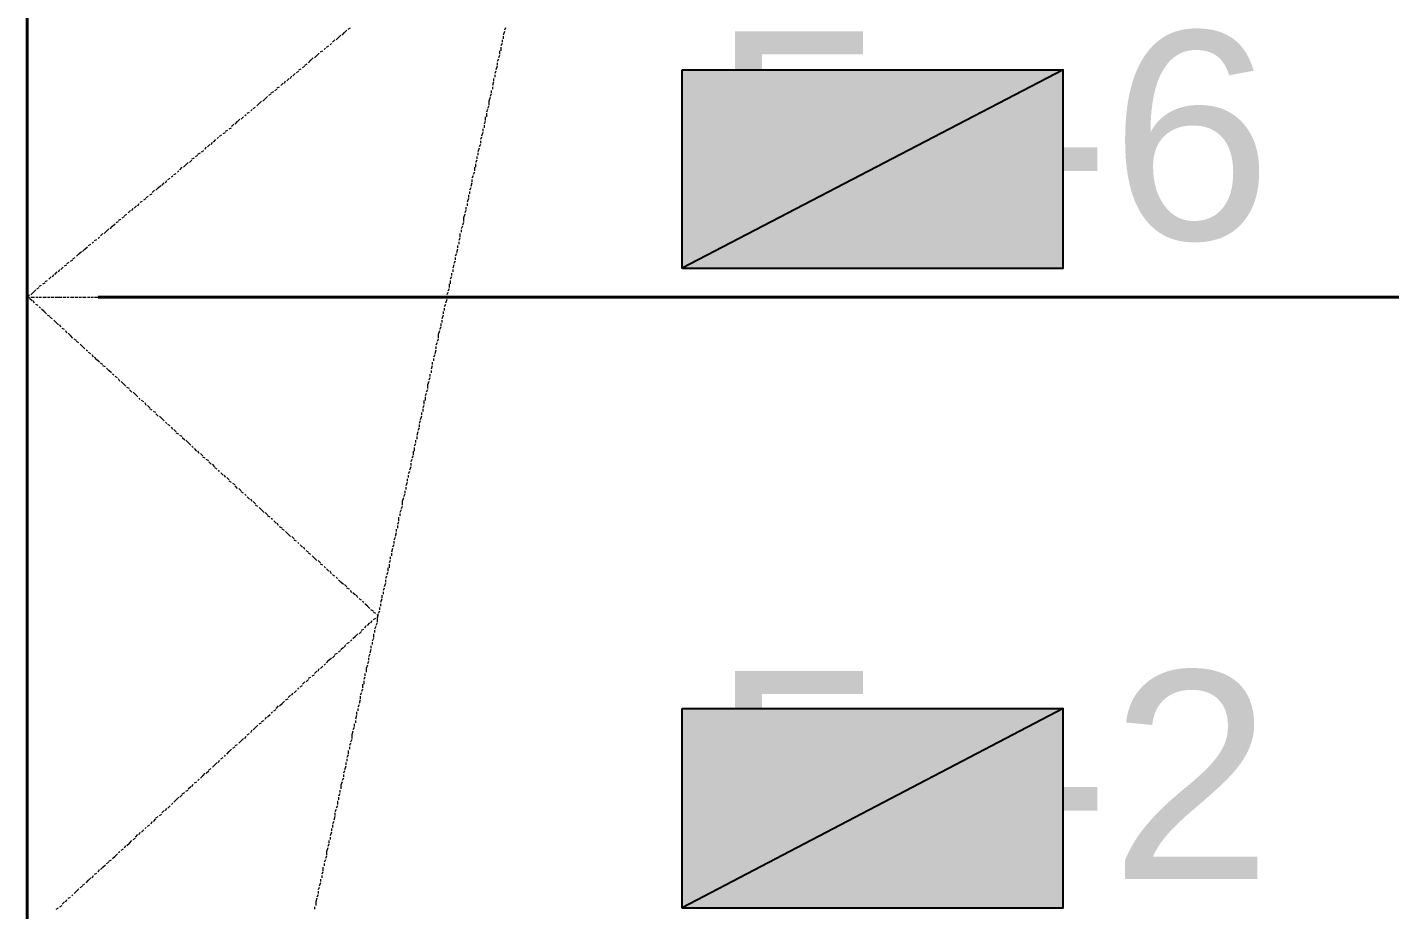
# Model space of a CAD drawing. Extents: x 0 to 604, y 0 to 420.
# Drawn here: x 229.81 to 253.8, y 320.69 to 336.22 of the extents above; entities that cross this region are included whole.
import ezdxf

# ---------------------------------------------------------------- set-up
doc = ezdxf.new("R2010")
doc.units = 0
doc.styles.add('TEYPDFCAD_TEXT', font='arial.ttf')

msp = doc.modelspace()

# ---------------------------------------------------------------- hatches: boundary and pattern name
at = {"true_color": 0xffffff}
h = msp.add_hatch(color=0, dxfattribs=at)
h.paths.add_polyline_path([(241.342, 335.471), (248.052, 335.471), (241.342, 331.978)])
h.paths.add_polyline_path([(248.052, 335.471), (241.342, 331.978), (248.052, 331.978)])
h = msp.add_hatch(color=0, dxfattribs=at)
h.paths.add_polyline_path([(241.342, 324.231), (248.052, 324.231), (241.342, 320.717)])
h.paths.add_polyline_path([(248.052, 324.231), (241.342, 320.717), (248.052, 320.717)])

# ---------------------------------------------------------------- linework, layer by layer
at = {"color": 7, "lineweight": 40}
for p, q in [((229.806, 397.743), (229.806, 310.219)), ((258.572, 331.47), (231.055, 331.47))]:
    msp.add_line(p, q, dxfattribs=at)
at = {"color": 7, "lineweight": 5}
for p, q in [((229.806, 336.211), (229.806, 336.169)), ((235.394, 336.127), (235.437, 336.169)), ((235.458, 336.19), (235.5, 336.211)), ((238.231, 336.211), (238.21, 336.169)), ((229.806, 336.148), (229.806, 336.084)), ((229.806, 336.063), (229.806, 336.021)), ((229.806, 336), (229.806, 335.957)), ((229.806, 335.936), (229.806, 335.894)), ((235.141, 335.915), (235.162, 335.936)), ((235.183, 335.957), (235.225, 336)), ((235.246, 336), (235.289, 336.042)), ((235.289, 336.042), (235.331, 336.084)), ((235.352, 336.084), (235.394, 336.127)), ((238.167, 335.936), (238.146, 335.894)), ((238.167, 336), (238.167, 335.957)), ((238.21, 336.148), (238.188, 336.084)), ((238.188, 336.063), (238.188, 336.021)), ((229.806, 335.873), (229.806, 335.809)), ((229.806, 335.788), (229.806, 335.746)), ((229.806, 335.724), (229.806, 335.682)), ((234.802, 335.64), (234.844, 335.682)), ((234.865, 335.682), (234.908, 335.724)), ((234.908, 335.724), (234.95, 335.767)), ((234.971, 335.788), (235.013, 335.809)), ((235.035, 335.83), (235.056, 335.851)), ((235.077, 335.873), (235.119, 335.894)), ((238.125, 335.724), (238.104, 335.682)), ((238.125, 335.809), (238.125, 335.746)), ((238.146, 335.873), (238.146, 335.809)), ((229.806, 335.661), (229.806, 335.598)), ((229.806, 335.576), (229.806, 335.534)), ((229.806, 335.513), (229.806, 335.471)), ((229.806, 335.449), (229.806, 335.386)), ((234.548, 335.428), (234.59, 335.449)), ((234.59, 335.471), (234.632, 335.492)), ((234.654, 335.513), (234.696, 335.534)), ((234.696, 335.555), (234.738, 335.576)), ((234.759, 335.598), (234.802, 335.64)), ((238.061, 335.449), (238.04, 335.407)), ((238.083, 335.534), (238.061, 335.471)), ((238.104, 335.661), (238.083, 335.619)), ((238.083, 335.598), (238.083, 335.555)), ((229.806, 335.365), (229.806, 335.322)), ((229.806, 335.301), (229.806, 335.259)), ((229.806, 335.238), (229.806, 335.174)), ((234.273, 335.195), (234.315, 335.238)), ((234.336, 335.238), (234.357, 335.28)), ((234.379, 335.28), (234.421, 335.322)), ((234.442, 335.322), (234.463, 335.365)), ((234.484, 335.365), (234.527, 335.407)), ((238.019, 335.259), (237.998, 335.195)), ((238.019, 335.322), (238.019, 335.28)), ((238.04, 335.386), (238.04, 335.343)), ((229.806, 335.153), (229.806, 335.111)), ((229.806, 335.089), (229.806, 335.047)), ((229.806, 335.026), (229.806, 334.984)), ((229.806, 334.962), (229.806, 334.899)), ((233.955, 334.92), (233.998, 334.962)), ((233.998, 334.962), (234.04, 335.005)), ((234.061, 335.026), (234.103, 335.047)), ((234.103, 335.068), (234.146, 335.089)), ((234.167, 335.111), (234.209, 335.132)), ((234.209, 335.153), (234.251, 335.174)), ((237.956, 334.984), (237.935, 334.92)), ((237.977, 335.047), (237.956, 335.005)), ((237.977, 335.111), (237.977, 335.068)), ((237.998, 335.174), (237.998, 335.132)), ((229.806, 334.878), (229.806, 334.836)), ((229.806, 334.814), (229.806, 334.772)), ((229.806, 334.751), (229.806, 334.687)), ((233.68, 334.709), (233.722, 334.73)), ((233.744, 334.751), (233.765, 334.772)), ((233.786, 334.793), (233.828, 334.814)), ((233.849, 334.836), (233.892, 334.878)), ((233.892, 334.878), (233.934, 334.92)), ((237.913, 334.772), (237.892, 334.73)), ((237.935, 334.836), (237.913, 334.793)), ((237.935, 334.92), (237.935, 334.857)), ((229.806, 334.666), (229.806, 334.624)), ((229.806, 334.603), (229.806, 334.56)), ((229.806, 334.539), (229.806, 334.476)), ((233.405, 334.476), (233.447, 334.518)), ((233.468, 334.518), (233.511, 334.56)), ((233.511, 334.56), (233.553, 334.603)), ((233.574, 334.603), (233.617, 334.645)), ((233.638, 334.666), (233.659, 334.687)), ((237.871, 334.56), (237.85, 334.518)), ((237.85, 334.497), (237.85, 334.454)), ((237.871, 334.645), (237.871, 334.581)), ((237.892, 334.709), (237.892, 334.645)), ((229.806, 334.454), (229.806, 334.412)), ((229.806, 334.391), (229.806, 334.349)), ((229.806, 334.327), (229.806, 334.264)), ((229.806, 334.243), (229.806, 334.2)), ((233.087, 334.2), (233.13, 334.243)), ((233.151, 334.264), (233.172, 334.285)), ((233.193, 334.306), (233.236, 334.327)), ((233.257, 334.349), (233.299, 334.37)), ((233.299, 334.391), (233.341, 334.412)), ((233.363, 334.433), (233.405, 334.454)), ((237.808, 334.285), (237.786, 334.243)), ((237.829, 334.37), (237.808, 334.306)), ((237.829, 334.433), (237.829, 334.391)), ((229.806, 334.179), (229.806, 334.137)), ((229.806, 334.116), (229.806, 334.074)), ((229.806, 334.052), (229.806, 333.989)), ((232.812, 333.989), (232.855, 334.01)), ((232.876, 334.031), (232.918, 334.052)), ((232.939, 334.074), (232.96, 334.116)), ((232.982, 334.116), (233.024, 334.158)), ((233.045, 334.158), (233.066, 334.2)), ((237.765, 334.095), (237.744, 334.031)), ((237.744, 334.01), (237.744, 333.968)), ((237.786, 334.158), (237.765, 334.116)), ((237.786, 334.222), (237.786, 334.179)), ((229.806, 333.968), (229.806, 333.925)), ((229.806, 333.904), (229.806, 333.862)), ((229.806, 333.841), (229.806, 333.777)), ((229.806, 333.756), (229.806, 333.714)), ((232.495, 333.714), (232.537, 333.756)), ((232.558, 333.756), (232.601, 333.798)), ((232.601, 333.798), (232.643, 333.841)), ((232.664, 333.841), (232.706, 333.883)), ((232.706, 333.904), (232.749, 333.925)), ((232.77, 333.947), (232.812, 333.968)), ((237.68, 333.756), (237.68, 333.692)), ((237.723, 333.883), (237.702, 333.841)), ((237.702, 333.819), (237.702, 333.756)), ((237.723, 333.947), (237.723, 333.904)), ((229.806, 333.692), (229.806, 333.65)), ((229.806, 333.629), (229.806, 333.565)), ((229.806, 333.544), (229.806, 333.502)), ((232.241, 333.481), (232.262, 333.523)), ((232.283, 333.544), (232.325, 333.565)), ((232.346, 333.587), (232.368, 333.608)), ((232.389, 333.629), (232.431, 333.65)), ((232.452, 333.671), (232.474, 333.692)), ((237.659, 333.608), (237.638, 333.565)), ((237.638, 333.544), (237.638, 333.502)), ((237.68, 333.671), (237.659, 333.629)), ((229.806, 333.481), (229.806, 333.438)), ((229.806, 333.417), (229.806, 333.354)), ((229.806, 333.333), (229.806, 333.29)), ((231.965, 333.269), (232.008, 333.29)), ((232.008, 333.312), (232.05, 333.354)), ((232.071, 333.354), (232.114, 333.396)), ((232.114, 333.396), (232.156, 333.438)), ((232.177, 333.438), (232.22, 333.481)), ((237.617, 333.396), (237.596, 333.354)), ((237.596, 333.333), (237.596, 333.29)), ((237.638, 333.481), (237.617, 333.417)), ((229.806, 333.269), (229.806, 333.227)), ((229.806, 333.206), (229.806, 333.163)), ((229.806, 333.142), (229.806, 333.079)), ((229.806, 333.057), (229.806, 333.015)), ((231.648, 332.994), (231.669, 333.036)), ((231.69, 333.036), (231.733, 333.079)), ((231.754, 333.079), (231.775, 333.121)), ((231.796, 333.142), (231.839, 333.163)), ((231.86, 333.185), (231.902, 333.206)), ((231.902, 333.227), (231.944, 333.248)), ((237.532, 333.057), (237.532, 333.015)), ((237.575, 333.206), (237.554, 333.142)), ((237.554, 333.121), (237.554, 333.079)), ((237.575, 333.269), (237.575, 333.227)), ((229.806, 332.994), (229.806, 332.952)), ((229.806, 332.93), (229.806, 332.867)), ((229.806, 332.846), (229.806, 332.803)), ((231.373, 332.782), (231.415, 332.803)), ((231.415, 332.825), (231.458, 332.846)), ((231.479, 332.867), (231.521, 332.888)), ((231.521, 332.909), (231.563, 332.93)), ((231.584, 332.952), (231.627, 332.994)), ((237.511, 332.93), (237.49, 332.867)), ((237.49, 332.867), (237.49, 332.803)), ((237.532, 332.994), (237.511, 332.952)), ((229.806, 332.782), (229.806, 332.74)), ((229.806, 332.719), (229.806, 332.655)), ((229.806, 332.634), (229.806, 332.592)), ((229.806, 332.571), (229.806, 332.528)), ((231.098, 332.55), (231.14, 332.592)), ((231.161, 332.592), (231.203, 332.634)), ((231.203, 332.634), (231.246, 332.676)), ((231.267, 332.676), (231.309, 332.719)), ((231.309, 332.719), (231.352, 332.761)), ((237.427, 332.592), (237.427, 332.528)), ((237.469, 332.719), (237.448, 332.676)), ((237.448, 332.655), (237.448, 332.613)), ((237.49, 332.782), (237.469, 332.74)), ((229.806, 332.507), (229.806, 332.444)), ((229.806, 332.423), (229.806, 332.38)), ((229.806, 332.359), (229.806, 332.317)), ((230.78, 332.274), (230.822, 332.317)), ((230.822, 332.317), (230.865, 332.359)), ((230.886, 332.38), (230.928, 332.401)), ((230.95, 332.423), (230.971, 332.444)), ((230.992, 332.465), (231.034, 332.486)), ((231.055, 332.507), (231.077, 332.528)), ((237.384, 332.317), (237.363, 332.253)), ((237.384, 332.38), (237.384, 332.338)), ((237.427, 332.507), (237.405, 332.465)), ((237.405, 332.444), (237.405, 332.401)), ((229.806, 332.295), (229.806, 332.253)), ((229.806, 332.232), (229.806, 332.168)), ((229.806, 332.147), (229.806, 332.105)), ((229.806, 332.084), (229.806, 332.041)), ((230.505, 332.063), (230.547, 332.084)), ((230.568, 332.105), (230.611, 332.126)), ((230.611, 332.147), (230.653, 332.168)), ((230.674, 332.19), (230.717, 332.232)), ((230.717, 332.232), (230.759, 332.274)), ((237.342, 332.105), (237.321, 332.063)), ((237.363, 332.232), (237.342, 332.19)), ((237.342, 332.168), (237.342, 332.126)), ((229.806, 332.02), (229.806, 331.957)), ((229.806, 331.936), (229.806, 331.893)), ((229.806, 331.872), (229.806, 331.83)), ((230.251, 331.83), (230.272, 331.872)), ((230.293, 331.872), (230.336, 331.914)), ((230.357, 331.914), (230.378, 331.957)), ((230.399, 331.957), (230.441, 331.999)), ((230.463, 332.02), (230.505, 332.041)), ((237.278, 331.893), (237.278, 331.851)), ((237.321, 332.041), (237.299, 331.978)), ((237.299, 331.957), (237.299, 331.914)), ((229.806, 331.809), (229.806, 331.745)), ((229.806, 331.724), (229.806, 331.682)), ((229.806, 331.661), (229.806, 331.618)), ((229.806, 331.597), (229.806, 331.533)), ((229.912, 331.555), (229.955, 331.597)), ((229.976, 331.618), (230.018, 331.639)), ((230.018, 331.661), (230.06, 331.682)), ((230.082, 331.703), (230.124, 331.724)), ((230.124, 331.745), (230.166, 331.766)), ((230.188, 331.788), (230.23, 331.83)), ((237.236, 331.618), (237.215, 331.576)), ((237.236, 331.703), (237.236, 331.639)), ((237.278, 331.83), (237.257, 331.788)), ((237.257, 331.766), (237.257, 331.703)), ((229.806, 331.47), (229.849, 331.512)), ((229.806, 331.512), (229.806, 331.47)), ((229.806, 331.47), (229.849, 331.47)), ((229.828, 331.449), (229.806, 331.47)), ((229.806, 331.449), (229.806, 331.406)), ((229.806, 331.385), (229.806, 331.343)), ((229.891, 331.406), (229.849, 331.449)), ((229.87, 331.512), (229.912, 331.555)), ((229.87, 331.47), (229.934, 331.47)), ((229.934, 331.364), (229.912, 331.406)), ((229.955, 331.47), (229.997, 331.47)), ((230.018, 331.47), (230.06, 331.47)), ((230.082, 331.47), (230.145, 331.47)), ((230.166, 331.47), (230.209, 331.47)), ((230.23, 331.47), (230.272, 331.47)), ((230.293, 331.47), (230.357, 331.47)), ((230.357, 331.47), (230.42, 331.47)), ((230.441, 331.47), (230.484, 331.47)), ((230.505, 331.47), (230.547, 331.47)), ((230.568, 331.47), (230.632, 331.47)), ((230.653, 331.47), (230.696, 331.47)), ((230.717, 331.47), (230.759, 331.47)), ((230.78, 331.47), (230.844, 331.47)), ((230.865, 331.47), (230.907, 331.47)), ((230.928, 331.47), (230.971, 331.47)), ((230.992, 331.47), (231.055, 331.47)), ((231.077, 331.47), (231.119, 331.47)), ((231.14, 331.47), (231.182, 331.47)), ((231.203, 331.47), (231.267, 331.47)), ((231.267, 331.47), (231.331, 331.47)), ((231.352, 331.47), (231.394, 331.47)), ((231.415, 331.47), (231.458, 331.47)), ((231.479, 331.47), (231.542, 331.47)), ((231.563, 331.47), (231.606, 331.47)), ((231.627, 331.47), (231.669, 331.47)), ((231.69, 331.47), (231.754, 331.47)), ((231.775, 331.47), (231.817, 331.47)), ((231.839, 331.47), (231.881, 331.47)), ((231.902, 331.47), (231.965, 331.47)), ((231.987, 331.47), (232.029, 331.47)), ((232.05, 331.47), (232.093, 331.47)), ((232.114, 331.47), (232.177, 331.47)), ((232.177, 331.47), (232.241, 331.47)), ((232.262, 331.47), (232.304, 331.47)), ((232.325, 331.47), (232.368, 331.47)), ((232.389, 331.47), (232.452, 331.47)), ((232.474, 331.47), (232.516, 331.47)), ((232.537, 331.47), (232.579, 331.47)), ((232.601, 331.47), (232.664, 331.47)), ((232.685, 331.47), (232.727, 331.47)), ((232.749, 331.47), (232.791, 331.47)), ((232.812, 331.47), (232.876, 331.47)), ((232.897, 331.47), (232.939, 331.47)), ((232.96, 331.47), (233.003, 331.47)), ((233.024, 331.47), (233.066, 331.47)), ((233.087, 331.47), (233.151, 331.47)), ((233.172, 331.47), (233.214, 331.47)), ((233.236, 331.47), (233.278, 331.47)), ((233.299, 331.47), (233.363, 331.47)), ((233.384, 331.47), (233.426, 331.47)), ((233.447, 331.47), (233.489, 331.47)), ((233.511, 331.47), (233.574, 331.47)), ((233.595, 331.47), (233.638, 331.47)), ((233.659, 331.47), (233.701, 331.47)), ((233.722, 331.47), (233.786, 331.47)), ((233.807, 331.47), (233.849, 331.47)), ((233.87, 331.47), (233.913, 331.47)), ((233.934, 331.47), (233.976, 331.47)), ((233.998, 331.47), (234.061, 331.47)), ((234.082, 331.47), (234.125, 331.47)), ((234.146, 331.47), (234.188, 331.47)), ((234.209, 331.47), (234.273, 331.47)), ((234.294, 331.47), (234.336, 331.47)), ((234.357, 331.47), (234.4, 331.47)), ((234.421, 331.47), (234.484, 331.47)), ((234.506, 331.47), (234.548, 331.47)), ((234.569, 331.47), (234.611, 331.47)), ((234.632, 331.47), (234.696, 331.47)), ((234.717, 331.47), (234.759, 331.47)), ((234.781, 331.47), (234.823, 331.47)), ((234.844, 331.47), (234.887, 331.47)), ((234.908, 331.47), (234.971, 331.47)), ((234.992, 331.47), (235.035, 331.47)), ((235.056, 331.47), (235.098, 331.47)), ((235.119, 331.47), (235.183, 331.47)), ((235.204, 331.47), (235.246, 331.47)), ((235.268, 331.47), (235.31, 331.47)), ((235.331, 331.47), (235.394, 331.47)), ((235.416, 331.47), (235.458, 331.47)), ((235.479, 331.47), (235.522, 331.47)), ((235.543, 331.47), (235.606, 331.47)), ((235.606, 331.47), (235.67, 331.47)), ((235.691, 331.47), (235.733, 331.47)), ((235.754, 331.47), (235.797, 331.47)), ((235.818, 331.47), (235.881, 331.47)), ((235.902, 331.47), (235.945, 331.47)), ((235.966, 331.47), (236.008, 331.47)), ((236.03, 331.47), (236.093, 331.47)), ((236.114, 331.47), (236.156, 331.47)), ((236.178, 331.47), (236.22, 331.47)), ((236.241, 331.47), (236.305, 331.47)), ((236.326, 331.47), (236.368, 331.47)), ((236.389, 331.47), (236.432, 331.47)), ((236.453, 331.47), (236.516, 331.47)), ((236.516, 331.47), (236.58, 331.47)), ((236.601, 331.47), (236.643, 331.47)), ((236.665, 331.47), (236.707, 331.47)), ((236.728, 331.47), (236.792, 331.47)), ((236.813, 331.47), (236.855, 331.47)), ((236.876, 331.47), (236.918, 331.47)), ((236.94, 331.47), (237.003, 331.47)), ((237.024, 331.47), (237.067, 331.47)), ((237.088, 331.47), (237.13, 331.47)), ((237.151, 331.47), (237.194, 331.47)), ((237.194, 331.428), (237.173, 331.364)), ((237.215, 331.555), (237.194, 331.512)), ((237.194, 331.491), (237.194, 331.449)), ((229.806, 331.322), (229.806, 331.258)), ((229.806, 331.237), (229.806, 331.195)), ((229.806, 331.174), (229.806, 331.131)), ((229.997, 331.322), (229.955, 331.343)), ((230.039, 331.279), (230.018, 331.301)), ((230.103, 331.216), (230.06, 331.258)), ((230.145, 331.174), (230.103, 331.216)), ((230.209, 331.131), (230.166, 331.152)), ((237.13, 331.152), (237.109, 331.089)), ((237.13, 331.216), (237.13, 331.174)), ((237.173, 331.343), (237.151, 331.301)), ((237.151, 331.279), (237.151, 331.237)), ((229.806, 331.11), (229.806, 331.047)), ((229.806, 331.026), (229.806, 330.983)), ((229.806, 330.962), (229.806, 330.92)), ((229.806, 330.899), (229.806, 330.835)), ((230.251, 331.089), (230.209, 331.11)), ((230.315, 331.026), (230.272, 331.068)), ((230.357, 330.983), (230.315, 331.026)), ((230.399, 330.941), (230.378, 330.983)), ((230.463, 330.899), (230.42, 330.92)), ((230.505, 330.835), (230.484, 330.877)), ((237.067, 330.877), (237.045, 330.814)), ((237.088, 330.941), (237.067, 330.899)), ((237.088, 331.004), (237.088, 330.962)), ((237.109, 331.068), (237.109, 331.026)), ((229.806, 330.814), (229.806, 330.771)), ((229.806, 330.75), (229.806, 330.708)), ((229.806, 330.687), (229.806, 330.623)), ((230.568, 330.793), (230.526, 330.835)), ((230.611, 330.75), (230.568, 330.793)), ((230.674, 330.708), (230.632, 330.729)), ((230.717, 330.666), (230.674, 330.687)), ((230.78, 330.602), (230.738, 330.644)), ((237.024, 330.666), (237.003, 330.623)), ((237.045, 330.729), (237.024, 330.687)), ((237.045, 330.814), (237.045, 330.75)), ((229.806, 330.602), (229.806, 330.56)), ((229.806, 330.539), (229.806, 330.496)), ((229.806, 330.475), (229.806, 330.433)), ((229.806, 330.412), (229.806, 330.348)), ((230.822, 330.56), (230.78, 330.602)), ((230.865, 330.517), (230.844, 330.539)), ((230.928, 330.475), (230.886, 330.496)), ((230.971, 330.412), (230.95, 330.454)), ((231.034, 330.369), (230.992, 330.412)), ((236.982, 330.454), (236.961, 330.412)), ((237.003, 330.539), (236.982, 330.475)), ((237.003, 330.602), (237.003, 330.56)), ((229.806, 330.327), (229.806, 330.285)), ((229.806, 330.264), (229.806, 330.221)), ((229.806, 330.2), (229.806, 330.137)), ((231.077, 330.327), (231.034, 330.369)), ((231.14, 330.285), (231.098, 330.306)), ((231.182, 330.242), (231.14, 330.264)), ((231.246, 330.179), (231.203, 330.221)), ((231.288, 330.137), (231.246, 330.179)), ((236.94, 330.264), (236.918, 330.2)), ((236.918, 330.179), (236.918, 330.137)), ((236.94, 330.327), (236.94, 330.285)), ((236.961, 330.39), (236.961, 330.348)), ((229.806, 330.115), (229.806, 330.073)), ((229.806, 330.052), (229.806, 330.009)), ((229.806, 329.988), (229.806, 329.925)), ((231.331, 330.094), (231.309, 330.115)), ((231.394, 330.052), (231.352, 330.073)), ((231.436, 329.988), (231.415, 330.031)), ((231.5, 329.946), (231.458, 329.988)), ((231.542, 329.904), (231.5, 329.946)), ((236.876, 329.988), (236.855, 329.925)), ((236.855, 329.925), (236.855, 329.861)), ((236.897, 330.052), (236.876, 330.009)), ((236.897, 330.115), (236.897, 330.073)), ((229.806, 329.904), (229.806, 329.861)), ((229.806, 329.84), (229.806, 329.798)), ((229.806, 329.777), (229.806, 329.713)), ((229.806, 329.692), (229.806, 329.65)), ((231.606, 329.861), (231.563, 329.882)), ((231.648, 329.798), (231.606, 329.84)), ((231.711, 329.755), (231.669, 329.798)), ((231.754, 329.713), (231.711, 329.755)), ((231.796, 329.671), (231.775, 329.692)), ((236.834, 329.777), (236.813, 329.734)), ((236.813, 329.713), (236.813, 329.65)), ((236.855, 329.84), (236.834, 329.798)), ((229.806, 329.628), (229.806, 329.586)), ((229.806, 329.565), (229.806, 329.523)), ((229.806, 329.502), (229.806, 329.438)), ((231.86, 329.628), (231.817, 329.65)), ((231.902, 329.565), (231.881, 329.607)), ((231.965, 329.523), (231.923, 329.565)), ((232.008, 329.48), (231.965, 329.502)), ((232.071, 329.438), (232.029, 329.459)), ((236.749, 329.438), (236.749, 329.396)), ((236.792, 329.565), (236.77, 329.523)), ((236.77, 329.502), (236.77, 329.459)), ((236.792, 329.65), (236.792, 329.586)), ((229.806, 329.417), (229.806, 329.375)), ((229.806, 329.353), (229.806, 329.311)), ((229.806, 329.29), (229.806, 329.226)), ((229.806, 329.205), (229.806, 329.163)), ((232.114, 329.375), (232.071, 329.417)), ((232.177, 329.332), (232.135, 329.375)), ((232.22, 329.29), (232.177, 329.332)), ((232.262, 329.247), (232.241, 329.269)), ((232.325, 329.205), (232.283, 329.226)), ((236.728, 329.29), (236.707, 329.247)), ((236.707, 329.226), (236.707, 329.184)), ((236.749, 329.375), (236.728, 329.311)), ((229.806, 329.142), (229.806, 329.099)), ((229.806, 329.078), (229.806, 329.015)), ((229.806, 328.993), (229.806, 328.951)), ((232.368, 329.142), (232.346, 329.184)), ((232.431, 329.099), (232.389, 329.142)), ((232.474, 329.057), (232.431, 329.078)), ((232.537, 329.015), (232.495, 329.036)), ((232.579, 328.951), (232.537, 328.993)), ((236.686, 329.099), (236.665, 329.036)), ((236.665, 329.015), (236.665, 328.972)), ((236.707, 329.163), (236.686, 329.12)), ((229.806, 328.93), (229.806, 328.888)), ((229.806, 328.866), (229.806, 328.803)), ((229.806, 328.782), (229.806, 328.74)), ((229.806, 328.718), (229.806, 328.676)), ((232.643, 328.909), (232.601, 328.951)), ((232.685, 328.866), (232.643, 328.909)), ((232.727, 328.824), (232.706, 328.845)), ((232.791, 328.761), (232.749, 328.803)), ((232.833, 328.718), (232.812, 328.761)), ((232.897, 328.676), (232.855, 328.718)), ((236.601, 328.761), (236.601, 328.697)), ((236.643, 328.888), (236.622, 328.845)), ((236.622, 328.824), (236.622, 328.761)), ((236.643, 328.951), (236.643, 328.909)), ((229.806, 328.655), (229.806, 328.613)), ((229.806, 328.591), (229.806, 328.528)), ((229.806, 328.507), (229.806, 328.464)), ((232.939, 328.634), (232.897, 328.655)), ((233.003, 328.591), (232.96, 328.613)), ((233.045, 328.528), (233.003, 328.57)), ((233.108, 328.485), (233.066, 328.528)), ((236.559, 328.485), (236.537, 328.422)), ((236.58, 328.613), (236.559, 328.57)), ((236.559, 328.549), (236.559, 328.507)), ((236.601, 328.676), (236.58, 328.634)), ((229.806, 328.443), (229.806, 328.401)), ((229.806, 328.38), (229.806, 328.316)), ((229.806, 328.295), (229.806, 328.253)), ((233.151, 328.443), (233.108, 328.464)), ((233.193, 328.401), (233.172, 328.422)), ((233.257, 328.337), (233.214, 328.38)), ((233.299, 328.295), (233.278, 328.337)), ((233.363, 328.253), (233.32, 328.295)), ((236.495, 328.274), (236.495, 328.231)), ((236.537, 328.401), (236.516, 328.358)), ((236.516, 328.337), (236.516, 328.295)), ((229.806, 328.231), (229.806, 328.189)), ((229.806, 328.168), (229.806, 328.104)), ((229.806, 328.083), (229.806, 328.041)), ((229.806, 328.02), (229.806, 327.978)), ((233.405, 328.21), (233.363, 328.231)), ((233.468, 328.168), (233.426, 328.189)), ((233.511, 328.104), (233.468, 328.147)), ((233.574, 328.062), (233.532, 328.104)), ((233.617, 328.02), (233.574, 328.041)), ((233.659, 327.978), (233.638, 327.999)), ((236.453, 327.999), (236.432, 327.956)), ((236.453, 328.062), (236.453, 328.02)), ((236.495, 328.21), (236.474, 328.147)), ((236.474, 328.126), (236.474, 328.083)), ((229.806, 327.956), (229.806, 327.893)), ((229.806, 327.872), (229.806, 327.829)), ((229.806, 327.808), (229.806, 327.766)), ((233.722, 327.914), (233.68, 327.956)), ((233.765, 327.872), (233.744, 327.914)), ((233.828, 327.829), (233.786, 327.872)), ((233.87, 327.787), (233.828, 327.808)), ((233.934, 327.724), (233.892, 327.766)), ((236.411, 327.787), (236.389, 327.745)), ((236.432, 327.935), (236.411, 327.872)), ((236.411, 327.872), (236.411, 327.808)), ((229.806, 327.745), (229.806, 327.702)), ((229.806, 327.681), (229.806, 327.618)), ((229.806, 327.596), (229.806, 327.554)), ((229.806, 327.533), (229.806, 327.491)), ((233.976, 327.681), (233.934, 327.724)), ((234.04, 327.639), (233.998, 327.681)), ((234.082, 327.596), (234.04, 327.618)), ((234.125, 327.554), (234.103, 327.575)), ((234.188, 327.491), (234.146, 327.533)), ((236.347, 327.596), (236.347, 327.533)), ((236.389, 327.724), (236.368, 327.681)), ((236.368, 327.66), (236.368, 327.618)), ((229.806, 327.469), (229.806, 327.406)), ((229.806, 327.385), (229.806, 327.342)), ((229.806, 327.321), (229.806, 327.279)), ((234.23, 327.448), (234.209, 327.491)), ((234.294, 327.406), (234.251, 327.427)), ((234.336, 327.364), (234.294, 327.385)), ((234.4, 327.3), (234.357, 327.342)), ((234.442, 327.258), (234.4, 327.3)), ((236.305, 327.321), (236.284, 327.258)), ((236.305, 327.385), (236.305, 327.342)), ((236.347, 327.512), (236.326, 327.469)), ((236.326, 327.448), (236.326, 327.406)), ((229.806, 327.258), (229.806, 327.194)), ((229.806, 327.173), (229.806, 327.131)), ((229.806, 327.11), (229.806, 327.067)), ((229.806, 327.046), (229.806, 326.983)), ((234.506, 327.216), (234.463, 327.258)), ((234.548, 327.173), (234.506, 327.194)), ((234.59, 327.131), (234.569, 327.152)), ((234.654, 327.067), (234.611, 327.11)), ((234.696, 327.025), (234.675, 327.067)), ((236.241, 327.046), (236.22, 326.983)), ((236.262, 327.11), (236.241, 327.067)), ((236.284, 327.237), (236.262, 327.194)), ((236.262, 327.173), (236.262, 327.131)), ((229.806, 326.961), (229.806, 326.919)), ((229.806, 326.898), (229.806, 326.856)), ((229.806, 326.834), (229.806, 326.792)), ((234.759, 326.983), (234.717, 327.004)), ((234.802, 326.94), (234.759, 326.961)), ((234.865, 326.877), (234.823, 326.919)), ((234.908, 326.834), (234.865, 326.877)), ((234.971, 326.792), (234.929, 326.834)), ((236.199, 326.834), (236.178, 326.792)), ((236.199, 326.898), (236.199, 326.856)), ((236.22, 326.961), (236.22, 326.919)), ((229.806, 326.771), (229.806, 326.707)), ((229.806, 326.686), (229.806, 326.644)), ((229.806, 326.623), (229.806, 326.58)), ((229.806, 326.559), (229.806, 326.496)), ((235.013, 326.75), (234.971, 326.771)), ((235.056, 326.707), (235.035, 326.729)), ((235.119, 326.644), (235.077, 326.686)), ((235.162, 326.602), (235.141, 326.644)), ((235.225, 326.559), (235.183, 326.58)), ((236.135, 326.559), (236.114, 326.517)), ((236.156, 326.623), (236.135, 326.58)), ((236.156, 326.707), (236.156, 326.644)), ((236.178, 326.771), (236.178, 326.707)), ((229.806, 326.475), (229.806, 326.432)), ((229.806, 326.411), (229.806, 326.369)), ((229.806, 326.348), (229.806, 326.284)), ((235.268, 326.517), (235.246, 326.538)), ((235.331, 326.454), (235.289, 326.496)), ((235.373, 326.411), (235.331, 326.454)), ((235.437, 326.369), (235.394, 326.411)), ((235.479, 326.327), (235.437, 326.348)), ((236.093, 326.348), (236.072, 326.305)), ((236.114, 326.432), (236.093, 326.369)), ((236.114, 326.496), (236.114, 326.454)), ((229.806, 326.263), (229.806, 326.221)), ((229.806, 326.199), (229.806, 326.157)), ((229.806, 326.136), (229.806, 326.072)), ((235.522, 326.263), (235.5, 326.305)), ((235.585, 326.221), (235.543, 326.263)), ((235.627, 326.178), (235.606, 326.221)), ((235.691, 326.136), (235.649, 326.157)), ((235.733, 326.094), (235.712, 326.115)), ((236.051, 326.157), (236.03, 326.094)), ((236.051, 326.221), (236.051, 326.178)), ((236.072, 326.284), (236.072, 326.242)), ((229.806, 326.051), (229.806, 326.009)), ((229.806, 325.988), (229.806, 325.945)), ((229.806, 325.924), (229.806, 325.882)), ((229.806, 325.861), (229.806, 325.797)), ((235.797, 326.03), (235.754, 326.072)), ((235.839, 325.988), (235.797, 326.03)), ((235.902, 325.945), (235.86, 325.967)), ((235.945, 325.903), (235.902, 325.924)), ((235.987, 325.882), (235.966, 325.818)), ((235.987, 325.861), (235.966, 325.882)), ((235.966, 325.84), (235.987, 325.861)), ((236.008, 325.945), (235.987, 325.903)), ((236.008, 326.009), (236.008, 325.967)), ((236.03, 326.072), (236.03, 326.03)), ((229.806, 325.776), (229.806, 325.734)), ((229.806, 325.713), (229.806, 325.67)), ((229.806, 325.649), (229.806, 325.586)), ((235.691, 325.607), (235.733, 325.628)), ((235.754, 325.649), (235.775, 325.692)), ((235.797, 325.692), (235.839, 325.734)), ((235.86, 325.734), (235.881, 325.776)), ((235.902, 325.797), (235.945, 325.818)), ((235.945, 325.67), (235.924, 325.628)), ((235.924, 325.607), (235.924, 325.565)), ((235.966, 325.734), (235.945, 325.692)), ((235.966, 325.818), (235.966, 325.755)), ((229.806, 325.565), (229.806, 325.522)), ((229.806, 325.501), (229.806, 325.459)), ((229.806, 325.437), (229.806, 325.374)), ((235.437, 325.374), (235.479, 325.395)), ((235.5, 325.416), (235.522, 325.437)), ((235.543, 325.459), (235.585, 325.501)), ((235.585, 325.501), (235.627, 325.543)), ((235.649, 325.543), (235.691, 325.586)), ((235.902, 325.459), (235.881, 325.416)), ((235.881, 325.395), (235.881, 325.353)), ((235.902, 325.543), (235.902, 325.48)), ((229.806, 325.353), (229.806, 325.31)), ((229.806, 325.289), (229.806, 325.247)), ((229.806, 325.226), (229.806, 325.162)), ((229.806, 325.141), (229.806, 325.099)), ((235.119, 325.078), (235.162, 325.12)), ((235.183, 325.12), (235.225, 325.162)), ((235.225, 325.183), (235.268, 325.205)), ((235.289, 325.226), (235.331, 325.247)), ((235.331, 325.268), (235.373, 325.31)), ((235.394, 325.31), (235.416, 325.353)), ((235.839, 325.183), (235.818, 325.141)), ((235.818, 325.12), (235.818, 325.078)), ((235.86, 325.268), (235.839, 325.205)), ((235.86, 325.332), (235.86, 325.289)), ((229.806, 325.078), (229.806, 325.035)), ((229.806, 325.014), (229.806, 324.972)), ((229.806, 324.951), (229.806, 324.887)), ((234.865, 324.845), (234.908, 324.887)), ((234.929, 324.887), (234.95, 324.93)), ((234.971, 324.93), (235.013, 324.972)), ((235.035, 324.993), (235.056, 325.014)), ((235.077, 325.035), (235.119, 325.078)), ((235.797, 324.993), (235.775, 324.93)), ((235.775, 324.93), (235.775, 324.866)), ((235.818, 325.057), (235.797, 325.014)), ((229.806, 324.866), (229.806, 324.824)), ((229.806, 324.803), (229.806, 324.76)), ((229.806, 324.739), (229.806, 324.675)), ((229.806, 324.654), (229.806, 324.612)), ((234.654, 324.654), (234.696, 324.697)), ((234.717, 324.697), (234.759, 324.739)), ((234.759, 324.76), (234.802, 324.781)), ((234.823, 324.803), (234.865, 324.824)), ((235.712, 324.654), (235.712, 324.591)), ((235.754, 324.781), (235.733, 324.739)), ((235.733, 324.718), (235.733, 324.654)), ((235.754, 324.845), (235.754, 324.803)), ((229.806, 324.591), (229.806, 324.548)), ((229.806, 324.527), (229.806, 324.464)), ((229.806, 324.443), (229.806, 324.4)), ((234.357, 324.379), (234.4, 324.4)), ((234.4, 324.421), (234.442, 324.464)), ((234.463, 324.464), (234.484, 324.506)), ((234.506, 324.506), (234.548, 324.548)), ((234.569, 324.57), (234.59, 324.591)), ((234.611, 324.612), (234.654, 324.633)), ((235.691, 324.506), (235.67, 324.464)), ((235.67, 324.443), (235.67, 324.4)), ((235.712, 324.57), (235.691, 324.527)), ((229.806, 324.379), (229.806, 324.337)), ((229.806, 324.316), (229.806, 324.252)), ((229.806, 324.231), (229.806, 324.189)), ((229.806, 324.168), (229.806, 324.125)), ((234.103, 324.146), (234.125, 324.168)), ((234.146, 324.189), (234.188, 324.21)), ((234.188, 324.231), (234.23, 324.273)), ((234.251, 324.273), (234.294, 324.316)), ((234.294, 324.316), (234.336, 324.358)), ((235.606, 324.168), (235.606, 324.125)), ((235.649, 324.295), (235.627, 324.252)), ((235.627, 324.231), (235.627, 324.189)), ((235.67, 324.379), (235.649, 324.316)), ((229.806, 324.104), (229.806, 324.062)), ((229.806, 324.041), (229.806, 323.977)), ((229.806, 323.956), (229.806, 323.913)), ((233.828, 323.892), (233.87, 323.935)), ((233.892, 323.956), (233.934, 323.977)), ((233.934, 323.998), (233.976, 324.019)), ((233.998, 324.041), (234.019, 324.083)), ((234.04, 324.083), (234.082, 324.125)), ((235.564, 323.956), (235.564, 323.913)), ((235.606, 324.104), (235.585, 324.041)), ((235.585, 324.019), (235.585, 323.977)), ((229.806, 323.892), (229.806, 323.85)), ((229.806, 323.829), (229.806, 323.765)), ((229.806, 323.744), (229.806, 323.702)), ((229.806, 323.681), (229.806, 323.638)), ((233.574, 323.659), (233.617, 323.702)), ((233.638, 323.702), (233.659, 323.744)), ((233.68, 323.765), (233.722, 323.786)), ((233.744, 323.808), (233.765, 323.85)), ((233.786, 323.85), (233.828, 323.892)), ((235.522, 323.681), (235.5, 323.638)), ((235.543, 323.829), (235.522, 323.765)), ((235.522, 323.765), (235.522, 323.702)), ((235.564, 323.892), (235.543, 323.85)), ((229.806, 323.617), (229.806, 323.554)), ((229.806, 323.533), (229.806, 323.49)), ((229.806, 323.469), (229.806, 323.427)), ((233.32, 323.427), (233.363, 323.469)), ((233.363, 323.469), (233.405, 323.511)), ((233.426, 323.533), (233.468, 323.554)), ((233.468, 323.575), (233.511, 323.596)), ((233.532, 323.617), (233.574, 323.659)), ((235.458, 323.49), (235.458, 323.427)), ((235.5, 323.617), (235.479, 323.575)), ((235.479, 323.554), (235.479, 323.511)), ((229.806, 323.406), (229.806, 323.342)), ((229.806, 323.321), (229.806, 323.279)), ((229.806, 323.257), (229.806, 323.215)), ((233.066, 323.194), (233.108, 323.236)), ((233.108, 323.236), (233.151, 323.279)), ((233.172, 323.279), (233.193, 323.321)), ((233.214, 323.342), (233.257, 323.363)), ((233.278, 323.384), (233.299, 323.406)), ((235.416, 323.215), (235.394, 323.151)), ((235.416, 323.279), (235.416, 323.236)), ((235.458, 323.406), (235.437, 323.363)), ((235.437, 323.342), (235.437, 323.3)), ((229.806, 323.194), (229.806, 323.151)), ((229.806, 323.13), (229.806, 323.067)), ((229.806, 323.046), (229.806, 323.003)), ((229.806, 322.982), (229.806, 322.94)), ((232.812, 322.961), (232.833, 322.982)), ((232.855, 323.003), (232.897, 323.046)), ((232.897, 323.046), (232.939, 323.088)), ((232.96, 323.088), (233.003, 323.13)), ((233.003, 323.151), (233.045, 323.173)), ((235.373, 323.003), (235.352, 322.961)), ((235.394, 323.13), (235.373, 323.088)), ((235.373, 323.067), (235.373, 323.024)), ((229.806, 322.919), (229.806, 322.855)), ((229.806, 322.834), (229.806, 322.792)), ((229.806, 322.771), (229.806, 322.728)), ((232.537, 322.728), (232.579, 322.749)), ((232.601, 322.771), (232.643, 322.792)), ((232.643, 322.813), (232.685, 322.855)), ((232.706, 322.855), (232.727, 322.897)), ((232.749, 322.919), (232.791, 322.94)), ((235.31, 322.728), (235.289, 322.686)), ((235.31, 322.792), (235.31, 322.749)), ((235.352, 322.94), (235.331, 322.876)), ((235.331, 322.876), (235.331, 322.813)), ((229.806, 322.707), (229.806, 322.644)), ((229.806, 322.622), (229.806, 322.58)), ((229.806, 322.559), (229.806, 322.517)), ((229.806, 322.495), (229.806, 322.432)), ((232.283, 322.474), (232.325, 322.517)), ((232.346, 322.538), (232.368, 322.559)), ((232.389, 322.58), (232.431, 322.622)), ((232.431, 322.622), (232.474, 322.665)), ((232.495, 322.665), (232.537, 322.707)), ((235.268, 322.517), (235.246, 322.474)), ((235.268, 322.601), (235.268, 322.538)), ((235.289, 322.665), (235.289, 322.622)), ((229.806, 322.411), (229.806, 322.368)), ((229.806, 322.347), (229.806, 322.305)), ((229.806, 322.284), (229.806, 322.241)), ((231.987, 322.199), (232.008, 322.241)), ((232.029, 322.241), (232.071, 322.284)), ((232.071, 322.305), (232.114, 322.326)), ((232.135, 322.347), (232.177, 322.368)), ((232.177, 322.389), (232.22, 322.432)), ((232.241, 322.432), (232.262, 322.474)), ((235.204, 322.241), (235.183, 322.199)), ((235.225, 322.326), (235.204, 322.262)), ((235.246, 322.453), (235.225, 322.411)), ((235.225, 322.389), (235.225, 322.347)), ((229.806, 322.22), (229.806, 322.157)), ((229.806, 322.135), (229.806, 322.093)), ((229.806, 322.072), (229.806, 322.03)), ((229.806, 322.009), (229.806, 321.945)), ((231.711, 321.966), (231.754, 322.009)), ((231.775, 322.009), (231.796, 322.051)), ((231.817, 322.051), (231.86, 322.093)), ((231.881, 322.114), (231.902, 322.135)), ((231.923, 322.157), (231.965, 322.178)), ((235.162, 322.051), (235.141, 321.987)), ((235.162, 322.114), (235.162, 322.072)), ((235.183, 322.178), (235.183, 322.135)), ((229.806, 321.924), (229.806, 321.882)), ((229.806, 321.86), (229.806, 321.818)), ((229.806, 321.797), (229.806, 321.733)), ((231.521, 321.776), (231.542, 321.818)), ((231.563, 321.818), (231.606, 321.86)), ((231.606, 321.86), (231.648, 321.903)), ((231.669, 321.924), (231.711, 321.945)), ((235.098, 321.776), (235.077, 321.712)), ((235.119, 321.839), (235.098, 321.797)), ((235.119, 321.903), (235.119, 321.86)), ((235.141, 321.966), (235.141, 321.924)), ((229.806, 321.712), (229.806, 321.67)), ((229.806, 321.649), (229.806, 321.606)), ((229.806, 321.585), (229.806, 321.522)), ((231.203, 321.5), (231.246, 321.522)), ((231.246, 321.543), (231.288, 321.564)), ((231.309, 321.585), (231.352, 321.627)), ((231.352, 321.627), (231.394, 321.67)), ((231.415, 321.691), (231.436, 321.712)), ((231.458, 321.733), (231.5, 321.755)), ((235.056, 321.564), (235.035, 321.522)), ((235.077, 321.627), (235.056, 321.585)), ((235.077, 321.712), (235.077, 321.649)), ((229.806, 321.5), (229.806, 321.458)), ((229.806, 321.437), (229.806, 321.395)), ((229.806, 321.373), (229.806, 321.331)), ((229.806, 321.31), (229.806, 321.247)), ((230.95, 321.247), (230.971, 321.289)), ((230.992, 321.31), (231.034, 321.331)), ((231.055, 321.352), (231.077, 321.395)), ((231.098, 321.395), (231.14, 321.437)), ((231.14, 321.437), (231.182, 321.479)), ((235.013, 321.352), (234.992, 321.31)), ((234.992, 321.289), (234.992, 321.247)), ((235.013, 321.437), (235.013, 321.373)), ((235.035, 321.5), (235.035, 321.458)), ((229.806, 321.225), (229.806, 321.183)), ((229.806, 321.162), (229.806, 321.12)), ((229.806, 321.098), (229.806, 321.035)), ((230.674, 321.014), (230.717, 321.056)), ((230.738, 321.077), (230.78, 321.098)), ((230.78, 321.12), (230.822, 321.141)), ((230.844, 321.162), (230.886, 321.204)), ((230.886, 321.204), (230.928, 321.247)), ((234.95, 321.077), (234.929, 321.035)), ((234.971, 321.162), (234.95, 321.098)), ((234.971, 321.225), (234.971, 321.183)), ((229.806, 321.014), (229.806, 320.971)), ((229.806, 320.95), (229.806, 320.908)), ((229.806, 320.887), (229.806, 320.823)), ((229.806, 320.802), (229.806, 320.76)), ((230.42, 320.781), (230.463, 320.823)), ((230.484, 320.823), (230.505, 320.865)), ((230.526, 320.887), (230.568, 320.908)), ((230.59, 320.929), (230.611, 320.95)), ((230.632, 320.971), (230.674, 321.014)), ((234.908, 320.887), (234.887, 320.823)), ((234.887, 320.823), (234.887, 320.76)), ((234.929, 320.95), (234.908, 320.908)), ((234.929, 321.014), (234.929, 320.971)), ((229.806, 320.738), (229.806, 320.696)), ((230.315, 320.696), (230.357, 320.717)), ((230.378, 320.738), (230.42, 320.76)), ((234.865, 320.738), (234.865, 320.696))]:
    msp.add_line(p, q, dxfattribs=at)
at = {"color": 7, "lineweight": 25}
for p, q in [((229.806, 336.084), (229.806, 335.068)), ((229.806, 333.565), (229.806, 313.563))]:
    msp.add_line(p, q, dxfattribs=at)
at = {"color": 0, "lineweight": 0, "true_color": 0xffffff}
for p, q in [((241.342, 331.978), (248.052, 331.978)), ((241.342, 320.717), (248.052, 320.717))]:
    msp.add_line(p, q, dxfattribs=at)
at = {"color": 0, "true_color": 0xffffff}
for points in [[(241.342, 335.471), (248.052, 335.471), (241.342, 331.978)], [(248.052, 335.471), (241.342, 331.978), (248.052, 331.978)], [(241.342, 324.231), (248.052, 324.231), (241.342, 320.717)], [(248.052, 324.231), (241.342, 320.717), (248.052, 320.717)]]:
    msp.add_lwpolyline(points, close=True, dxfattribs=at)

# ---------------------------------------------------------------- texts
at = {"color": 7, "style": 'TEYPDFCAD_TEXT'}
for s, p in [('Гс-6', (241.85, 332.486)), ('Гс-2', (241.85, 321.225))]:
    msp.add_text(s, height=3.6618, dxfattribs=at).set_placement(p)

doc.saveas('drawing.dxf')
